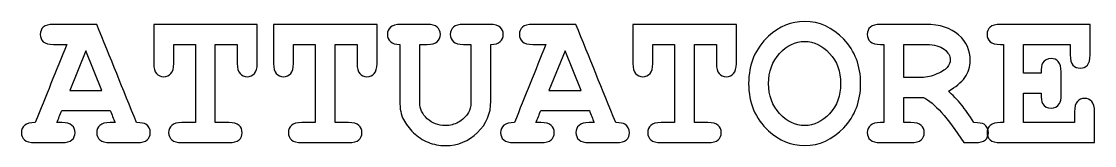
# Model space of a CAD drawing. Header units: millimetres. Extents: x 20 to 629, y 4 to 485.
# Drawn here: x 516.81 to 562.23, y 226.88 to 232.13 of the extents above; entities that cross this region are included whole.
import ezdxf

# ---------------------------------------------------------------- set-up
doc = ezdxf.new("R2010")
doc.units = ezdxf.units.MM
doc.header["$MEASUREMENT"] = 0
doc.layers.add('incisione', color=6, linetype='Continuous', true_color=0xff00ff)

msp = doc.modelspace()

# ---------------------------------------------------------------- linework, layer by layer
at = {"layer": 'incisione'}
for p, q in [((519.537, 230.882), (518.852, 229.207)), ((520.218, 229.207), (519.537, 230.882)), ((539.818, 230.882), (539.133, 229.207)), ((540.498, 229.207), (539.818, 230.882)), ((518.852, 229.207), (520.218, 229.207)), ((539.133, 229.207), (540.498, 229.207))]:
    msp.add_line(p, q, dxfattribs=at)
for points, knots in [([(552.33, 229.5), (552.33, 228.749), (552.091, 228.124), (551.614, 227.625), (551.137, 227.126), (550.585, 226.876), (549.958, 226.876), (549.394, 226.876), (548.885, 227.084), (548.432, 227.499), (547.87, 228.013), (547.59, 228.68), (547.59, 229.5), (547.59, 230.32), (547.87, 230.988), (548.432, 231.505), (548.885, 231.92), (549.394, 232.128), (549.958, 232.128), (550.585, 232.128), (551.137, 231.878), (551.614, 231.379), (552.091, 230.88), (552.33, 230.254), (552.33, 229.5)], [0, 0, 0, 0, 1, 1, 1, 2, 2, 2, 3, 3, 3, 4, 4, 4, 5, 5, 5, 6, 6, 6, 7, 7, 7, 8, 8, 8, 8]), ([(520.568, 228.361), (519.884, 228.361), (519.199, 228.361), (518.514, 228.361), (518.445, 228.189), (518.377, 228.018), (518.308, 227.846), (518.377, 227.846), (518.445, 227.846), (518.514, 227.846), (518.718, 227.846), (518.863, 227.807), (518.949, 227.728), (519.036, 227.65), (519.079, 227.547), (519.079, 227.421), (519.079, 227.297), (519.036, 227.196), (518.949, 227.118), (518.863, 227.039), (518.718, 227), (518.514, 227), (518.134, 227), (517.755, 227), (517.375, 227), (517.172, 227), (517.027, 227.039), (516.94, 227.118), (516.854, 227.196), (516.81, 227.298), (516.81, 227.425), (516.81, 227.551), (516.856, 227.655), (516.946, 227.734), (517.037, 227.814), (517.187, 227.851), (517.396, 227.846), (517.839, 228.949), (518.282, 230.051), (518.724, 231.154), (518.54, 231.154), (518.356, 231.154), (518.172, 231.154), (517.968, 231.154), (517.823, 231.193), (517.736, 231.272), (517.65, 231.35), (517.606, 231.453), (517.606, 231.579), (517.606, 231.706), (517.65, 231.808), (517.736, 231.887), (517.823, 231.965), (517.968, 232.004), (518.172, 232.004), (518.781, 232.003), (519.39, 232.001), (519.999, 232), (520.56, 230.615), (521.121, 229.23), (521.682, 227.846), (521.88, 227.846), (522.011, 227.824), (522.074, 227.78), (522.201, 227.689), (522.264, 227.569), (522.264, 227.421), (522.264, 227.297), (522.221, 227.196), (522.136, 227.118), (522.051, 227.039), (521.906, 227), (521.703, 227), (521.323, 227), (520.944, 227), (520.564, 227), (520.361, 227), (520.216, 227.039), (520.129, 227.118), (520.042, 227.196), (519.999, 227.298), (519.999, 227.425), (519.999, 227.549), (520.042, 227.65), (520.129, 227.728), (520.216, 227.807), (520.361, 227.846), (520.564, 227.846), (520.633, 227.846), (520.702, 227.846), (520.771, 227.846), (520.703, 228.018), (520.636, 228.189), (520.568, 228.361)], [0, 0, 0, 0, 1, 1, 1, 2, 2, 2, 3, 3, 3, 4, 4, 4, 5, 5, 5, 6, 6, 6, 7, 7, 7, 8, 8, 8, 9, 9, 9, 10, 10, 10, 11, 11, 11, 12, 12, 12, 13, 13, 13, 14, 14, 14, 15, 15, 15, 16, 16, 16, 17, 17, 17, 18, 18, 18, 19, 19, 19, 20, 20, 20, 21, 21, 21, 22, 22, 22, 23, 23, 23, 24, 24, 24, 25, 25, 25, 26, 26, 26, 27, 27, 27, 28, 28, 28, 29, 29, 29, 30, 30, 30, 31, 31, 31, 31]), ([(525.016, 231.154), (525.016, 230.051), (525.016, 228.949), (525.016, 227.846), (525.205, 227.846), (525.395, 227.846), (525.585, 227.846), (525.789, 227.846), (525.934, 227.807), (526.02, 227.728), (526.107, 227.65), (526.15, 227.547), (526.15, 227.421), (526.15, 227.297), (526.107, 227.196), (526.02, 227.118), (525.934, 227.039), (525.789, 227), (525.585, 227), (524.925, 227), (524.265, 227), (523.605, 227), (523.401, 227), (523.256, 227.039), (523.17, 227.118), (523.083, 227.196), (523.04, 227.298), (523.04, 227.425), (523.04, 227.549), (523.083, 227.65), (523.17, 227.728), (523.256, 227.807), (523.401, 227.846), (523.605, 227.846), (523.793, 227.846), (523.982, 227.846), (524.17, 227.846), (524.17, 228.949), (524.17, 230.051), (524.17, 231.154), (523.865, 231.154), (523.559, 231.154), (523.254, 231.154), (523.254, 230.888), (523.254, 230.621), (523.254, 230.354), (523.254, 230.15), (523.215, 230.005), (523.137, 229.919), (523.058, 229.832), (522.956, 229.789), (522.829, 229.789), (522.705, 229.789), (522.604, 229.832), (522.526, 229.919), (522.448, 230.005), (522.408, 230.15), (522.408, 230.354), (522.408, 230.904), (522.408, 231.454), (522.408, 232.004), (523.869, 232.003), (525.329, 232.001), (526.79, 232), (526.79, 231.451), (526.79, 230.903), (526.79, 230.354), (526.79, 230.15), (526.75, 230.005), (526.672, 229.919), (526.594, 229.832), (526.491, 229.789), (526.365, 229.789), (526.241, 229.789), (526.14, 229.832), (526.061, 229.919), (525.983, 230.005), (525.944, 230.15), (525.944, 230.354), (525.944, 230.621), (525.944, 230.888), (525.944, 231.154), (525.634, 231.154), (525.325, 231.154), (525.016, 231.154)], [0, 0, 0, 0, 1, 1, 1, 2, 2, 2, 3, 3, 3, 4, 4, 4, 5, 5, 5, 6, 6, 6, 7, 7, 7, 8, 8, 8, 9, 9, 9, 10, 10, 10, 11, 11, 11, 12, 12, 12, 13, 13, 13, 14, 14, 14, 15, 15, 15, 16, 16, 16, 17, 17, 17, 18, 18, 18, 19, 19, 19, 20, 20, 20, 21, 21, 21, 22, 22, 22, 23, 23, 23, 24, 24, 24, 25, 25, 25, 26, 26, 26, 27, 27, 27, 28, 28, 28, 28]), ([(530.086, 231.154), (530.086, 230.051), (530.086, 228.949), (530.086, 227.846), (530.276, 227.846), (530.465, 227.846), (530.655, 227.846), (530.859, 227.846), (531.004, 227.807), (531.09, 227.728), (531.177, 227.65), (531.22, 227.547), (531.22, 227.421), (531.22, 227.297), (531.177, 227.196), (531.09, 227.118), (531.004, 227.039), (530.859, 227), (530.655, 227), (529.995, 227), (529.335, 227), (528.675, 227), (528.471, 227), (528.326, 227.039), (528.24, 227.118), (528.153, 227.196), (528.11, 227.298), (528.11, 227.425), (528.11, 227.549), (528.153, 227.65), (528.24, 227.728), (528.326, 227.807), (528.471, 227.846), (528.675, 227.846), (528.863, 227.846), (529.052, 227.846), (529.24, 227.846), (529.24, 228.949), (529.24, 230.051), (529.24, 231.154), (528.935, 231.154), (528.63, 231.154), (528.324, 231.154), (528.324, 230.888), (528.324, 230.621), (528.324, 230.354), (528.324, 230.15), (528.285, 230.005), (528.207, 229.919), (528.128, 229.832), (528.026, 229.789), (527.899, 229.789), (527.776, 229.789), (527.675, 229.832), (527.596, 229.919), (527.518, 230.005), (527.479, 230.15), (527.479, 230.354), (527.479, 230.904), (527.479, 231.454), (527.479, 232.004), (528.939, 232.003), (530.399, 232.001), (531.86, 232), (531.86, 231.451), (531.86, 230.903), (531.86, 230.354), (531.86, 230.15), (531.821, 230.005), (531.742, 229.919), (531.664, 229.832), (531.561, 229.789), (531.435, 229.789), (531.311, 229.789), (531.21, 229.832), (531.132, 229.919), (531.053, 230.005), (531.014, 230.15), (531.014, 230.354), (531.014, 230.621), (531.014, 230.888), (531.014, 231.154), (530.705, 231.154), (530.395, 231.154), (530.086, 231.154)], [0, 0, 0, 0, 1, 1, 1, 2, 2, 2, 3, 3, 3, 4, 4, 4, 5, 5, 5, 6, 6, 6, 7, 7, 7, 8, 8, 8, 9, 9, 9, 10, 10, 10, 11, 11, 11, 12, 12, 12, 13, 13, 13, 14, 14, 14, 15, 15, 15, 16, 16, 16, 17, 17, 17, 18, 18, 18, 19, 19, 19, 20, 20, 20, 21, 21, 21, 22, 22, 22, 23, 23, 23, 24, 24, 24, 25, 25, 25, 26, 26, 26, 27, 27, 27, 28, 28, 28, 28]), ([(536.678, 231.154), (536.678, 230.355), (536.678, 229.556), (536.678, 228.757), (536.678, 228.235), (536.491, 227.791), (536.115, 227.425), (535.74, 227.059), (535.288, 226.876), (534.76, 226.876), (534.499, 226.876), (534.253, 226.922), (534.024, 227.014), (533.794, 227.107), (533.588, 227.242), (533.405, 227.421), (533.222, 227.6), (533.079, 227.786), (532.978, 227.98), (532.876, 228.174), (532.825, 228.433), (532.825, 228.757), (532.825, 229.556), (532.825, 230.355), (532.825, 231.154), (532.646, 231.154), (532.514, 231.194), (532.429, 231.274), (532.344, 231.354), (532.301, 231.455), (532.301, 231.579), (532.301, 231.706), (532.344, 231.807), (532.429, 231.884), (532.514, 231.961), (532.66, 232), (532.866, 232), (533.236, 232.001), (533.606, 232.003), (533.976, 232.004), (534.18, 232.004), (534.325, 231.965), (534.411, 231.887), (534.498, 231.808), (534.541, 231.706), (534.541, 231.579), (534.541, 231.453), (534.498, 231.35), (534.411, 231.272), (534.325, 231.193), (534.18, 231.154), (533.976, 231.154), (533.874, 231.154), (533.773, 231.154), (533.671, 231.154), (533.671, 230.331), (533.671, 229.507), (533.671, 228.683), (533.671, 228.43), (533.776, 228.207), (533.986, 228.013), (534.197, 227.819), (534.45, 227.722), (534.748, 227.722), (534.946, 227.722), (535.131, 227.769), (535.304, 227.862), (535.478, 227.956), (535.619, 228.092), (535.729, 228.271), (535.798, 228.383), (535.833, 228.521), (535.833, 228.683), (535.833, 229.507), (535.833, 230.331), (535.833, 231.154), (535.731, 231.154), (535.629, 231.154), (535.527, 231.154), (535.324, 231.154), (535.179, 231.193), (535.092, 231.272), (535.005, 231.35), (534.962, 231.453), (534.962, 231.579), (534.962, 231.706), (535.005, 231.808), (535.092, 231.887), (535.179, 231.965), (535.324, 232.004), (535.527, 232.004), (535.897, 232.003), (536.267, 232.001), (536.637, 232), (536.84, 232), (536.986, 231.961), (537.072, 231.884), (537.159, 231.807), (537.202, 231.706), (537.202, 231.579), (537.202, 231.455), (537.16, 231.354), (537.074, 231.274), (536.989, 231.194), (536.857, 231.154), (536.678, 231.154)], [0, 0, 0, 0, 1, 1, 1, 2, 2, 2, 3, 3, 3, 4, 4, 4, 5, 5, 5, 6, 6, 6, 7, 7, 7, 8, 8, 8, 9, 9, 9, 10, 10, 10, 11, 11, 11, 12, 12, 12, 13, 13, 13, 14, 14, 14, 15, 15, 15, 16, 16, 16, 17, 17, 17, 18, 18, 18, 19, 19, 19, 20, 20, 20, 21, 21, 21, 22, 22, 22, 23, 23, 23, 24, 24, 24, 25, 25, 25, 26, 26, 26, 27, 27, 27, 28, 28, 28, 29, 29, 29, 30, 30, 30, 31, 31, 31, 32, 32, 32, 33, 33, 33, 34, 34, 34, 35, 35, 35, 35]), ([(540.849, 228.361), (540.164, 228.361), (539.479, 228.361), (538.795, 228.361), (538.726, 228.189), (538.657, 228.018), (538.588, 227.846), (538.657, 227.846), (538.726, 227.846), (538.795, 227.846), (538.998, 227.846), (539.143, 227.807), (539.23, 227.728), (539.316, 227.65), (539.36, 227.547), (539.36, 227.421), (539.36, 227.297), (539.316, 227.196), (539.23, 227.118), (539.143, 227.039), (538.998, 227), (538.795, 227), (538.415, 227), (538.035, 227), (537.656, 227), (537.452, 227), (537.307, 227.039), (537.221, 227.118), (537.134, 227.196), (537.091, 227.298), (537.091, 227.425), (537.091, 227.551), (537.136, 227.655), (537.227, 227.734), (537.318, 227.814), (537.468, 227.851), (537.677, 227.846), (538.119, 228.949), (538.562, 230.051), (539.005, 231.154), (538.821, 231.154), (538.636, 231.154), (538.452, 231.154), (538.249, 231.154), (538.104, 231.193), (538.017, 231.272), (537.93, 231.35), (537.887, 231.453), (537.887, 231.579), (537.887, 231.706), (537.93, 231.808), (538.017, 231.887), (538.104, 231.965), (538.249, 232.004), (538.452, 232.004), (539.061, 232.003), (539.671, 232.001), (540.28, 232), (540.841, 230.615), (541.402, 229.23), (541.963, 227.846), (542.161, 227.846), (542.292, 227.824), (542.355, 227.78), (542.481, 227.689), (542.545, 227.569), (542.545, 227.421), (542.545, 227.297), (542.502, 227.196), (542.417, 227.118), (542.331, 227.039), (542.187, 227), (541.983, 227), (541.604, 227), (541.224, 227), (540.845, 227), (540.641, 227), (540.496, 227.039), (540.41, 227.118), (540.323, 227.196), (540.28, 227.298), (540.28, 227.425), (540.28, 227.549), (540.323, 227.65), (540.41, 227.728), (540.496, 227.807), (540.641, 227.846), (540.845, 227.846), (540.914, 227.846), (540.982, 227.846), (541.051, 227.846), (540.984, 228.018), (540.916, 228.189), (540.849, 228.361)], [0, 0, 0, 0, 1, 1, 1, 2, 2, 2, 3, 3, 3, 4, 4, 4, 5, 5, 5, 6, 6, 6, 7, 7, 7, 8, 8, 8, 9, 9, 9, 10, 10, 10, 11, 11, 11, 12, 12, 12, 13, 13, 13, 14, 14, 14, 15, 15, 15, 16, 16, 16, 17, 17, 17, 18, 18, 18, 19, 19, 19, 20, 20, 20, 21, 21, 21, 22, 22, 22, 23, 23, 23, 24, 24, 24, 25, 25, 25, 26, 26, 26, 27, 27, 27, 28, 28, 28, 29, 29, 29, 30, 30, 30, 31, 31, 31, 31]), ([(545.296, 231.154), (545.296, 230.051), (545.296, 228.949), (545.296, 227.846), (545.486, 227.846), (545.676, 227.846), (545.866, 227.846), (546.069, 227.846), (546.214, 227.807), (546.301, 227.728), (546.387, 227.65), (546.431, 227.547), (546.431, 227.421), (546.431, 227.297), (546.387, 227.196), (546.301, 227.118), (546.214, 227.039), (546.069, 227), (545.866, 227), (545.205, 227), (544.545, 227), (543.885, 227), (543.682, 227), (543.537, 227.039), (543.45, 227.118), (543.363, 227.196), (543.32, 227.298), (543.32, 227.425), (543.32, 227.549), (543.363, 227.65), (543.45, 227.728), (543.537, 227.807), (543.682, 227.846), (543.885, 227.846), (544.074, 227.846), (544.262, 227.846), (544.45, 227.846), (544.45, 228.949), (544.45, 230.051), (544.45, 231.154), (544.145, 231.154), (543.84, 231.154), (543.535, 231.154), (543.535, 230.888), (543.535, 230.621), (543.535, 230.354), (543.535, 230.15), (543.495, 230.005), (543.417, 229.919), (543.339, 229.832), (543.236, 229.789), (543.11, 229.789), (542.986, 229.789), (542.885, 229.832), (542.807, 229.919), (542.728, 230.005), (542.689, 230.15), (542.689, 230.354), (542.689, 230.904), (542.689, 231.454), (542.689, 232.004), (544.149, 232.003), (545.61, 232.001), (547.07, 232), (547.07, 231.451), (547.07, 230.903), (547.07, 230.354), (547.07, 230.15), (547.031, 230.005), (546.953, 229.919), (546.874, 229.832), (546.772, 229.789), (546.645, 229.789), (546.521, 229.789), (546.42, 229.832), (546.342, 229.919), (546.264, 230.005), (546.224, 230.15), (546.224, 230.354), (546.224, 230.621), (546.224, 230.888), (546.224, 231.154), (545.915, 231.154), (545.606, 231.154), (545.296, 231.154)], [0, 0, 0, 0, 1, 1, 1, 2, 2, 2, 3, 3, 3, 4, 4, 4, 5, 5, 5, 6, 6, 6, 7, 7, 7, 8, 8, 8, 9, 9, 9, 10, 10, 10, 11, 11, 11, 12, 12, 12, 13, 13, 13, 14, 14, 14, 15, 15, 15, 16, 16, 16, 17, 17, 17, 18, 18, 18, 19, 19, 19, 20, 20, 20, 21, 21, 21, 22, 22, 22, 23, 23, 23, 24, 24, 24, 25, 25, 25, 26, 26, 26, 27, 27, 27, 28, 28, 28, 28]), ([(554.153, 228.91), (554.153, 228.555), (554.153, 228.2), (554.153, 227.846), (554.255, 227.846), (554.357, 227.846), (554.459, 227.846), (554.662, 227.846), (554.807, 227.807), (554.894, 227.728), (554.981, 227.65), (555.024, 227.547), (555.024, 227.421), (555.024, 227.297), (554.981, 227.196), (554.894, 227.118), (554.807, 227.039), (554.662, 227), (554.459, 227), (554.031, 227), (553.603, 227), (553.176, 227), (552.972, 227), (552.827, 227.039), (552.741, 227.118), (552.654, 227.196), (552.611, 227.298), (552.611, 227.425), (552.611, 227.549), (552.655, 227.65), (552.743, 227.728), (552.831, 227.807), (552.975, 227.846), (553.176, 227.846), (553.22, 227.846), (553.264, 227.846), (553.308, 227.846), (553.308, 228.949), (553.308, 230.051), (553.308, 231.154), (553.264, 231.154), (553.22, 231.154), (553.176, 231.154), (552.972, 231.154), (552.827, 231.193), (552.741, 231.272), (552.654, 231.35), (552.611, 231.453), (552.611, 231.579), (552.611, 231.706), (552.654, 231.808), (552.741, 231.887), (552.827, 231.965), (552.972, 232.004), (553.176, 232.004), (553.814, 232.003), (554.452, 232.001), (555.09, 232), (555.687, 232), (556.149, 231.852), (556.478, 231.557), (556.807, 231.261), (556.971, 230.901), (556.971, 230.478), (556.971, 230.214), (556.894, 229.974), (556.74, 229.758), (556.586, 229.542), (556.354, 229.35), (556.043, 229.182), (556.222, 229.026), (556.413, 228.825), (556.616, 228.58), (556.743, 228.423), (556.913, 228.178), (557.128, 227.846), (557.342, 227.846), (557.484, 227.824), (557.553, 227.78), (557.677, 227.694), (557.738, 227.575), (557.738, 227.421), (557.738, 227.297), (557.696, 227.196), (557.611, 227.118), (557.525, 227.039), (557.381, 227), (557.177, 227), (557.017, 227), (556.856, 227), (556.695, 227), (556.01, 228.059), (555.442, 228.696), (554.991, 228.91), (554.712, 228.91), (554.433, 228.91), (554.153, 228.91)], [0, 0, 0, 0, 1, 1, 1, 2, 2, 2, 3, 3, 3, 4, 4, 4, 5, 5, 5, 6, 6, 6, 7, 7, 7, 8, 8, 8, 9, 9, 9, 10, 10, 10, 11, 11, 11, 12, 12, 12, 13, 13, 13, 14, 14, 14, 15, 15, 15, 16, 16, 16, 17, 17, 17, 18, 18, 18, 19, 19, 19, 20, 20, 20, 21, 21, 21, 22, 22, 22, 23, 23, 23, 24, 24, 24, 25, 25, 25, 26, 26, 26, 27, 27, 27, 28, 28, 28, 29, 29, 29, 30, 30, 30, 31, 31, 31, 32, 32, 32, 32]), ([(559.228, 229.087), (559.228, 228.674), (559.228, 228.26), (559.228, 227.846), (559.947, 227.846), (560.666, 227.846), (561.385, 227.846), (561.385, 227.998), (561.385, 228.151), (561.385, 228.304), (561.385, 228.507), (561.425, 228.652), (561.503, 228.739), (561.581, 228.825), (561.684, 228.869), (561.81, 228.869), (561.934, 228.869), (562.035, 228.825), (562.113, 228.739), (562.192, 228.652), (562.231, 228.507), (562.231, 228.304), (562.231, 227.869), (562.231, 227.435), (562.231, 227), (560.904, 227), (559.577, 227), (558.25, 227), (558.046, 227), (557.901, 227.039), (557.815, 227.118), (557.728, 227.196), (557.685, 227.298), (557.685, 227.425), (557.685, 227.549), (557.729, 227.65), (557.817, 227.728), (557.905, 227.807), (558.049, 227.846), (558.25, 227.846), (558.294, 227.846), (558.338, 227.846), (558.382, 227.846), (558.382, 228.949), (558.382, 230.051), (558.382, 231.154), (558.338, 231.154), (558.294, 231.154), (558.25, 231.154), (558.046, 231.154), (557.901, 231.193), (557.815, 231.272), (557.728, 231.35), (557.685, 231.453), (557.685, 231.579), (557.685, 231.706), (557.728, 231.808), (557.815, 231.887), (557.901, 231.965), (558.046, 232.004), (558.25, 232.004), (559.515, 232.003), (560.78, 232.001), (562.045, 232), (562.045, 231.571), (562.045, 231.142), (562.045, 230.713), (562.045, 230.512), (562.007, 230.368), (561.93, 230.282), (561.853, 230.195), (561.751, 230.152), (561.625, 230.152), (561.498, 230.152), (561.396, 230.194), (561.317, 230.28), (561.239, 230.365), (561.2, 230.509), (561.2, 230.713), (561.2, 230.86), (561.2, 231.007), (561.2, 231.154), (560.542, 231.154), (559.885, 231.154), (559.228, 231.154), (559.228, 230.747), (559.228, 230.34), (559.228, 229.933), (559.475, 229.933), (559.723, 229.933), (559.97, 229.933), (559.97, 230.153), (559.991, 230.295), (560.032, 230.358), (560.117, 230.493), (560.238, 230.56), (560.395, 230.56), (560.519, 230.56), (560.62, 230.517), (560.698, 230.43), (560.777, 230.344), (560.816, 230.199), (560.816, 229.995), (560.816, 229.671), (560.816, 229.346), (560.816, 229.021), (560.816, 228.837), (560.794, 228.713), (560.75, 228.65), (560.662, 228.521), (560.544, 228.456), (560.395, 228.456), (560.238, 228.456), (560.117, 228.524), (560.032, 228.658), (559.991, 228.722), (559.97, 228.865), (559.97, 229.087), (559.723, 229.087), (559.475, 229.087), (559.228, 229.087)], [0, 0, 0, 0, 1, 1, 1, 2, 2, 2, 3, 3, 3, 4, 4, 4, 5, 5, 5, 6, 6, 6, 7, 7, 7, 8, 8, 8, 9, 9, 9, 10, 10, 10, 11, 11, 11, 12, 12, 12, 13, 13, 13, 14, 14, 14, 15, 15, 15, 16, 16, 16, 17, 17, 17, 18, 18, 18, 19, 19, 19, 20, 20, 20, 21, 21, 21, 22, 22, 22, 23, 23, 23, 24, 24, 24, 25, 25, 25, 26, 26, 26, 27, 27, 27, 28, 28, 28, 29, 29, 29, 30, 30, 30, 31, 31, 31, 32, 32, 32, 33, 33, 33, 34, 34, 34, 35, 35, 35, 36, 36, 36, 37, 37, 37, 38, 38, 38, 39, 39, 39, 40, 40, 40, 40]), ([(551.484, 229.5), (551.484, 230.014), (551.329, 230.44), (551.018, 230.777), (550.707, 231.114), (550.354, 231.282), (549.958, 231.282), (549.565, 231.282), (549.213, 231.113), (548.902, 230.775), (548.591, 230.436), (548.436, 230.012), (548.436, 229.5), (548.436, 228.988), (548.591, 228.564), (548.902, 228.227), (549.213, 227.89), (549.565, 227.722), (549.958, 227.722), (550.354, 227.722), (550.707, 227.89), (551.018, 228.225), (551.329, 228.561), (551.484, 228.986), (551.484, 229.5)], [0, 0, 0, 0, 1, 1, 1, 2, 2, 2, 3, 3, 3, 4, 4, 4, 5, 5, 5, 6, 6, 6, 7, 7, 7, 8, 8, 8, 8]), ([(554.153, 229.756), (554.373, 229.756), (554.594, 229.756), (554.814, 229.756), (555.058, 229.756), (555.277, 229.793), (555.469, 229.867), (555.728, 229.966), (555.902, 230.071), (555.991, 230.181), (556.081, 230.291), (556.125, 230.399), (556.125, 230.507), (556.125, 230.666), (556.04, 230.814), (555.87, 230.95), (555.699, 231.086), (555.45, 231.154), (555.123, 231.154), (554.8, 231.154), (554.477, 231.154), (554.153, 231.154), (554.153, 230.688), (554.153, 230.222), (554.153, 229.756)], [0, 0, 0, 0, 1, 1, 1, 2, 2, 2, 3, 3, 3, 4, 4, 4, 5, 5, 5, 6, 6, 6, 7, 7, 7, 8, 8, 8, 8])]:
    msp.add_open_spline(points, degree=3, knots=knots, dxfattribs=at)

doc.saveas('drawing.dxf')
